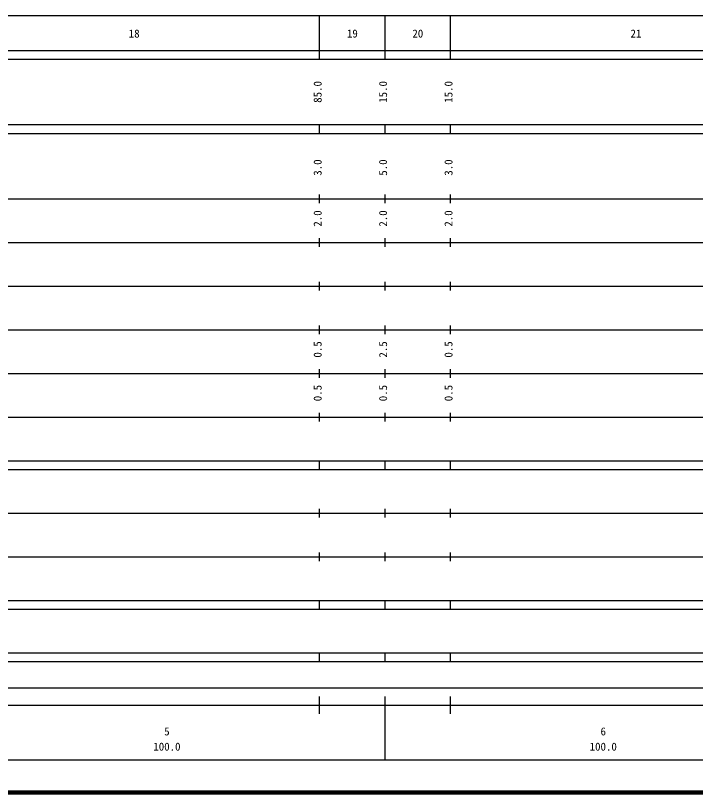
# Model space of a CAD drawing. Units: millimetres on the paper, enlarged 1000 times. Extents: x 40000 to 680000, y 20000 to 380000.
# Drawn here: x 283302 to 439136, y 20000 to 198000 of the extents above; entities that cross this region are included whole.
import ezdxf
from ezdxf.enums import TextEntityAlignment as Align

# ---------------------------------------------------------------- set-up
doc = ezdxf.new("R2010")
doc.units = ezdxf.units.MM
doc.header["$LTSCALE"] = 1000
doc.layers.add('M-TTL', color=2, linetype='Continuous', lineweight=140)
doc.layers.add('M-TTL-BAND', color=7, linetype='Continuous', lineweight=25)
doc.styles.add('ＭＳ ゴシック', font='')
doc.styles.get('ＭＳ ゴシック').set_extended_font_data('MS Gothic')

msp = doc.modelspace()

# ---------------------------------------------------------------- linework, layer by layer
at = {"layer": 'M-TTL'}
msp.add_line((40000, 20000), (680000, 20000), dxfattribs=at)
at = {"layer": 'M-TTL-BAND'}
for p, q in [((68000, 198000), (579000, 198000)), ((353000, 188000), (353000, 198000)), ((368000, 188000), (368000, 198000)), ((383000, 188000), (383000, 198000)), ((40000, 190000), (579000, 190000)), ((40000, 188000), (579000, 188000)), ((40000, 173000), (579000, 173000)), ((353000, 171000), (353000, 173000)), ((368000, 171000), (368000, 173000)), ((383000, 171000), (383000, 173000)), ((40000, 171000), (579000, 171000)), ((353000, 155000), (353000, 157000)), ((368000, 155000), (368000, 157000)), ((383000, 155000), (383000, 157000)), ((40000, 156000), (579000, 156000)), ((46000, 146000), (579000, 146000)), ((353000, 145000), (353000, 147000)), ((368000, 145000), (368000, 147000)), ((383000, 145000), (383000, 147000)), ((52000, 136000), (579000, 136000)), ((353000, 135000), (353000, 137000)), ((368000, 135000), (368000, 137000)), ((383000, 135000), (383000, 137000)), ((353000, 125000), (353000, 127000)), ((368000, 125000), (368000, 127000)), ((383000, 125000), (383000, 127000)), ((46000, 126000), (579000, 126000)), ((52000, 116000), (579000, 116000)), ((353000, 115000), (353000, 117000)), ((368000, 115000), (368000, 117000)), ((383000, 115000), (383000, 117000)), ((353000, 105000), (353000, 107000)), ((368000, 105000), (368000, 107000)), ((383000, 105000), (383000, 107000)), ((46000, 106000), (579000, 106000)), ((40000, 96000), (579000, 96000)), ((353000, 94000), (353000, 96000)), ((368000, 94000), (368000, 96000)), ((383000, 94000), (383000, 96000)), ((40000, 94000), (579000, 94000)), ((49000, 84000), (579000, 84000)), ((353000, 83000), (353000, 85000)), ((368000, 83000), (368000, 85000)), ((383000, 83000), (383000, 85000)), ((353000, 73000), (353000, 75000)), ((368000, 73000), (368000, 75000)), ((383000, 73000), (383000, 75000)), ((40000, 74000), (579000, 74000)), ((40000, 64000), (579000, 64000)), ((353000, 62000), (353000, 64000)), ((368000, 62000), (368000, 64000)), ((383000, 62000), (383000, 64000)), ((40000, 62000), (579000, 62000)), ((40000, 52000), (579000, 52000)), ((353000, 50000), (353000, 52000)), ((368000, 50000), (368000, 52000)), ((383000, 50000), (383000, 52000)), ((40000, 50000), (579000, 50000)), ((71000, 44000), (565000, 44000)), ((353000, 38000), (353000, 42000)), ((368000, 27500), (368000, 42000)), ((383000, 38000), (383000, 42000)), ((40000, 40000), (579000, 40000)), ((68000, 27500), (579000, 27500))]:
    msp.add_line(p, q, dxfattribs=at)

# ---------------------------------------------------------------- texts
at = {"layer": 'M-TTL-BAND', "style": 'ＭＳ ゴシック'}
for s, p in [('18', (310500, 192405)), ('19', (360500, 192405)), ('20', (375500, 192405)), ('21', (425500, 192405)), ('5', (318000, 32523)), ('6', (418000, 32523)), ('100.0', (318000, 29033)), ('100.0', (418000, 29033))]:
    msp.add_text(s, height=1833, dxfattribs=at).set_placement(p, align=Align.BOTTOM_CENTER)
for s, p in [('85.0', (354000, 180500)), ('15.0', (369000, 180500)), ('15.0', (384000, 180500)), ('3.0', (354000, 163174)), ('5.0', (369000, 163174)), ('3.0', (384000, 163174)), ('2.0', (354000, 151500)), ('2.0', (369000, 151500)), ('2.0', (384000, 151500)), ('0.5', (354000, 121500)), ('2.5', (369000, 121500)), ('0.5', (384000, 121500)), ('0.5', (354000, 111500)), ('0.5', (369000, 111500)), ('0.5', (384000, 111500))]:
    msp.add_text(s, height=1833, rotation=90, dxfattribs=at).set_placement(p, align=Align.BOTTOM_CENTER)

doc.saveas('drawing.dxf')
